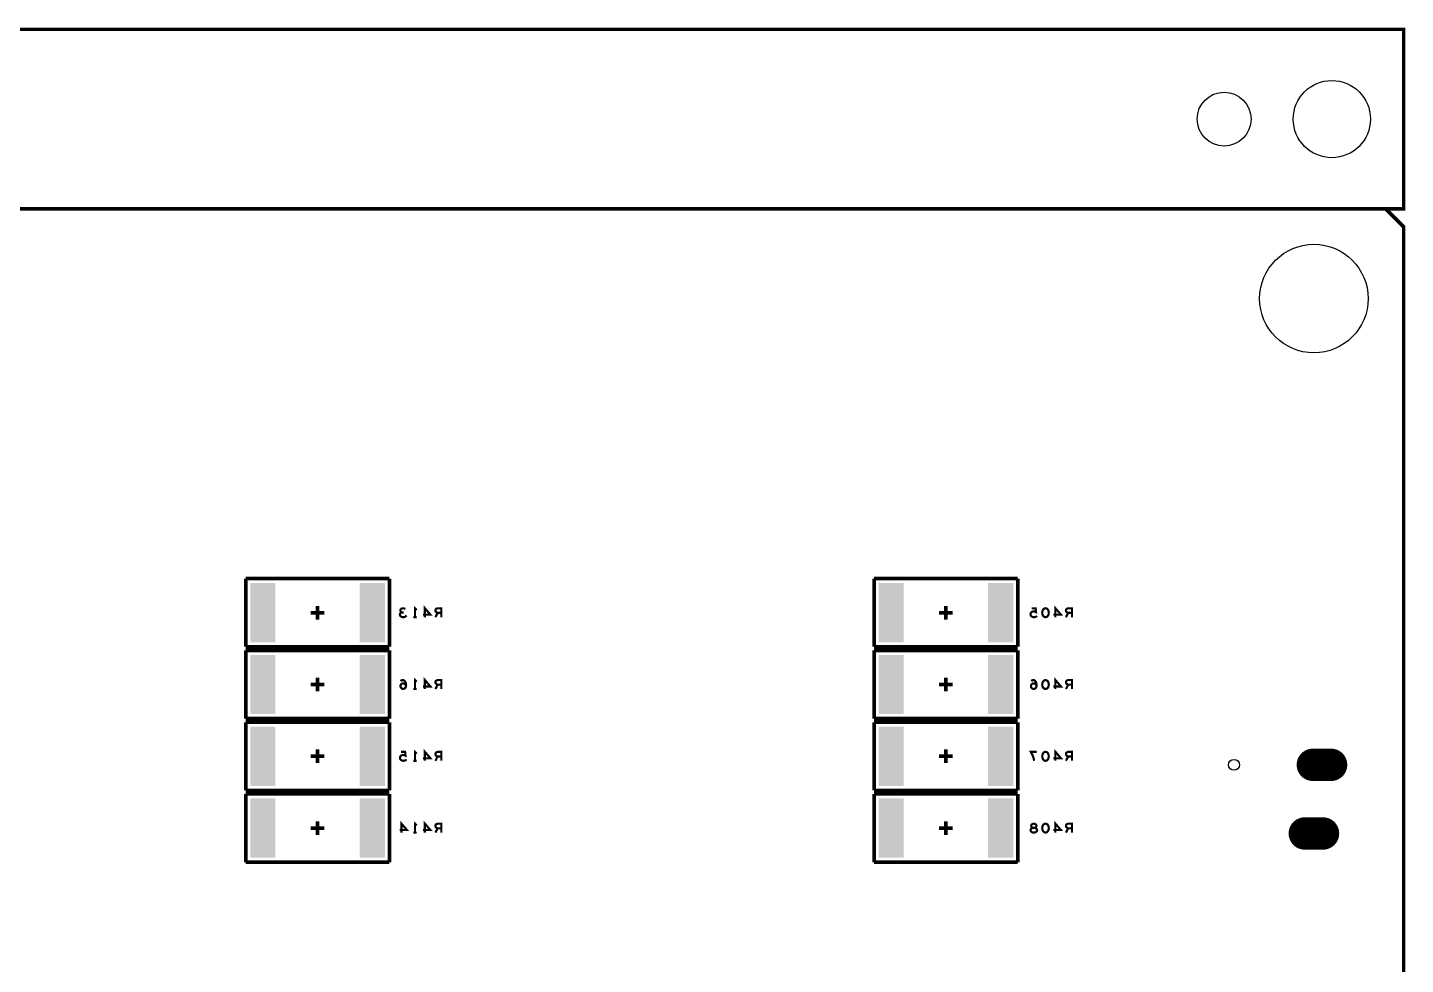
# Model space of a CAD drawing. Extents: x 0 to 200, y -10 to 130.
# Drawn here: x 123.3 to 200.1, y 77.9 to 130.1 of the extents above; entities that cross this region are included whole.
import ezdxf

# ---------------------------------------------------------------- set-up
doc = ezdxf.new("R2010")
doc.units = 0
doc.layers.get('0').update_dxf_attribs({"linetype": 'CONTINUOUS'})
doc.layers.add('MASK_BOTTOM_ART', color=6, linetype='CONTINUOUS')
doc.layers.add('SILK_BOTTOM_ART', color=5, linetype='CONTINUOUS')

# ---------------------------------------------------------------- blocks, each defined once
blk = doc.blocks.new('ROUND_567')
blk.add_circle((0, 0), 1.5)
blk = doc.blocks.new('ROUND_568')
blk.add_circle((0, 0), 2.15)
blk = doc.blocks.new('ROUND_576')
blk.add_circle((0, 0), 3.023)
blk = doc.blocks.new('ROUND_564')
blk.add_circle((0, 0), 0.305)
blk = doc.blocks.new('OBLONG_578')
at = {"const_width": 1.8034}
blk.add_lwpolyline([(0.508, 0), (-0.508, 0)], dxfattribs=at)
at = {"const_width": 0.9017}
for points in [[(-0.95885, 0, 1), (-0.05715, 0, 1)], [(0.05715, 0, 1), (0.95885, 0, 1)]]:
    blk.add_lwpolyline(points, format="xyb", close=True, dxfattribs=at)
blk = doc.blocks.new('RECTANGLE_573')
blk.add_solid([(0.6985, 1.651), (0.6985, -1.651), (-0.6985, 1.651), (-0.6985, -1.651)])

msp = doc.modelspace()

# ---------------------------------------------------------------- linework, layer by layer
at = {"layer": 'MASK_BOTTOM_ART', "const_width": 0.2}
for points in [[(200, 130), (0, 130), (0, 120), (200, 120), (200, 130)], [(1, 0), (199, 0), (200, 1), (200, 119), (199, 120), (1, 120), (0, 119), (0, 1), (1, 0)]]:
    msp.add_lwpolyline(points, dxfattribs=at)
at = {"layer": 'SILK_BOTTOM_ART'}
for points, const_width in [([(200, 130), (0, 130), (0, 120), (200, 120), (200, 130)], 0.2), ([(1, 0), (199, 0), (200, 1), (200, 119), (199, 120), (1, 120), (0, 119), (0, 1), (1, 0)], 0.2), ([(135.5, 95.6), (135.5, 99.4)], 0.2032), ([(143.5, 99.4), (135.5, 99.4)], 0.2032), ([(143.5, 99.4), (143.5, 95.6)], 0.2032), ([(170.5, 95.6), (170.5, 99.4)], 0.2032), ([(178.5, 99.4), (170.5, 99.4)], 0.2032), ([(178.5, 99.4), (178.5, 95.6)], 0.2032), ([(139.881, 97.5), (139.119, 97.5)], 0.2032), ([(139.5, 97.881), (139.5, 97.119)], 0.2032), ([(144.4547, 97.3483), (144.4047, 97.29), (144.3381, 97.2566), (144.2631, 97.2483), (144.1964, 97.2566), (144.1297, 97.2983), (144.0881, 97.3483), (144.0797, 97.3983), (144.0964, 97.4566), (144.1547, 97.4983), (144.2131, 97.515), (144.2881, 97.515)], 0.12), ([(144.2131, 97.515), (144.1631, 97.54), (144.1214, 97.5816), (144.1047, 97.6316), (144.1214, 97.6816), (144.1631, 97.7233), (144.2381, 97.7483), (144.3131, 97.74), (144.3881, 97.7066)], 0.12), ([(144.9238, 97.2483), (144.9238, 97.7483), (145.0238, 97.6483)], 0.12), ([(145.4762, 97.2483), (145.4762, 97.7483), (145.7845, 97.39), (145.3679, 97.39)], 0.12), ([(146.3953, 97.2483), (146.3953, 97.7483), (146.1869, 97.7483), (146.1203, 97.7233), (146.0786, 97.69), (146.0619, 97.6233), (146.0786, 97.5566), (146.1286, 97.515), (146.1869, 97.49), (146.3953, 97.49)], 0.12), ([(146.1869, 97.49), (146.0619, 97.2483)], 0.12), ([(174.881, 97.5), (174.119, 97.5)], 0.2032), ([(174.5, 97.881), (174.5, 97.119)], 0.2032), ([(179.5797, 97.3233), (179.5297, 97.2816), (179.4714, 97.2566), (179.3964, 97.2483), (179.3214, 97.265), (179.2631, 97.2983), (179.2214, 97.3566), (179.2131, 97.4233), (179.2297, 97.49), (179.2714, 97.5316), (179.3297, 97.565), (179.3881, 97.5733), (179.4464, 97.565), (179.5214, 97.5316), (179.4964, 97.7483), (179.2714, 97.7483)], 0.12), ([(180.0488, 97.7483), (180.1155, 97.7316), (180.1655, 97.69), (180.1988, 97.64), (180.2238, 97.5733), (180.2321, 97.4983), (180.2238, 97.4233), (180.1988, 97.3566), (180.1655, 97.3066), (180.1155, 97.265), (180.0488, 97.2483), (179.9821, 97.265), (179.9321, 97.3066), (179.8988, 97.3566), (179.8738, 97.4233), (179.8655, 97.4983), (179.8738, 97.5733), (179.8988, 97.64), (179.9321, 97.69), (179.9821, 97.7316), (180.0488, 97.7483)], 0.12), ([(180.6012, 97.2483), (180.6012, 97.7483), (180.9095, 97.39), (180.4929, 97.39)], 0.12), ([(181.5203, 97.2483), (181.5203, 97.7483), (181.3119, 97.7483), (181.2453, 97.7233), (181.2036, 97.69), (181.1869, 97.6233), (181.2036, 97.5566), (181.2536, 97.515), (181.3119, 97.49), (181.5203, 97.49)], 0.12), ([(181.3119, 97.49), (181.1869, 97.2483)], 0.12), ([(145.0238, 97.2483), (144.8238, 97.2483)], 0.12), ([(143.5, 95.6), (135.5, 95.6)], 0.2032), ([(143.5, 95.4), (135.5, 95.4)], 0.2032), ([(135.5, 91.6), (135.5, 95.4)], 0.2032), ([(143.5, 95.4), (143.5, 91.6)], 0.2032), ([(178.5, 95.6), (170.5, 95.6)], 0.2032), ([(178.5, 95.4), (170.5, 95.4)], 0.2032), ([(170.5, 91.6), (170.5, 95.4)], 0.2032), ([(178.5, 95.4), (178.5, 91.6)], 0.2032), ([(139.5, 93.881), (139.5, 93.119)], 0.2032), ([(144.4297, 93.4566), (144.3714, 93.515), (144.3214, 93.5483), (144.2547, 93.565), (144.1964, 93.5483), (144.1547, 93.515), (144.1214, 93.465), (144.1131, 93.4066), (144.1214, 93.3566), (144.1547, 93.3066), (144.2047, 93.265), (144.2631, 93.2483), (144.3297, 93.265), (144.3881, 93.315), (144.4214, 93.39), (144.4297, 93.4733), (144.4131, 93.5816), (144.3881, 93.64), (144.3464, 93.6983), (144.2881, 93.74), (144.2297, 93.7483), (144.1714, 93.7316), (144.1297, 93.69)], 0.12), ([(144.9238, 93.2483), (144.9238, 93.7483), (145.0238, 93.6483)], 0.12), ([(145.4762, 93.2483), (145.4762, 93.7483), (145.7845, 93.39), (145.3679, 93.39)], 0.12), ([(146.3953, 93.2483), (146.3953, 93.7483), (146.1869, 93.7483), (146.1203, 93.7233), (146.0786, 93.69), (146.0619, 93.6233), (146.0786, 93.5566), (146.1286, 93.515), (146.1869, 93.49), (146.3953, 93.49)], 0.12), ([(174.5, 93.881), (174.5, 93.119)], 0.2032), ([(179.5547, 93.4566), (179.4964, 93.515), (179.4464, 93.5483), (179.3797, 93.565), (179.3214, 93.5483), (179.2797, 93.515), (179.2464, 93.465), (179.2381, 93.4066), (179.2464, 93.3566), (179.2797, 93.3066), (179.3297, 93.265), (179.3881, 93.2483), (179.4547, 93.265), (179.5131, 93.315), (179.5464, 93.39), (179.5547, 93.4733), (179.5381, 93.5816), (179.5131, 93.64), (179.4714, 93.6983), (179.4131, 93.74), (179.3547, 93.7483), (179.2964, 93.7316), (179.2547, 93.69)], 0.12), ([(180.0488, 93.7483), (180.1155, 93.7316), (180.1655, 93.69), (180.1988, 93.64), (180.2238, 93.5733), (180.2321, 93.4983), (180.2238, 93.4233), (180.1988, 93.3566), (180.1655, 93.3066), (180.1155, 93.265), (180.0488, 93.2483), (179.9821, 93.265), (179.9321, 93.3066), (179.8988, 93.3566), (179.8738, 93.4233), (179.8655, 93.4983), (179.8738, 93.5733), (179.8988, 93.64), (179.9321, 93.69), (179.9821, 93.7316), (180.0488, 93.7483)], 0.12), ([(180.6012, 93.2483), (180.6012, 93.7483), (180.9095, 93.39), (180.4929, 93.39)], 0.12), ([(181.5203, 93.2483), (181.5203, 93.7483), (181.3119, 93.7483), (181.2453, 93.7233), (181.2036, 93.69), (181.1869, 93.6233), (181.2036, 93.5566), (181.2536, 93.515), (181.3119, 93.49), (181.5203, 93.49)], 0.12), ([(139.881, 93.5), (139.119, 93.5)], 0.2032), ([(145.0238, 93.2483), (144.8238, 93.2483)], 0.12), ([(146.1869, 93.49), (146.0619, 93.2483)], 0.12), ([(174.881, 93.5), (174.119, 93.5)], 0.2032), ([(181.3119, 93.49), (181.1869, 93.2483)], 0.12), ([(143.5, 91.6), (135.5, 91.6)], 0.2032), ([(143.5, 91.4), (135.5, 91.4)], 0.2032), ([(135.5, 87.6), (135.5, 91.4)], 0.2032), ([(143.5, 91.4), (143.5, 87.6)], 0.2032), ([(178.5, 91.6), (170.5, 91.6)], 0.2032), ([(178.5, 91.4), (170.5, 91.4)], 0.2032), ([(170.5, 87.6), (170.5, 91.4)], 0.2032), ([(178.5, 91.4), (178.5, 87.6)], 0.2032), ([(139.5, 89.881), (139.5, 89.119)], 0.2032), ([(144.4547, 89.3233), (144.4047, 89.2816), (144.3464, 89.2566), (144.2714, 89.2483), (144.1964, 89.265), (144.1381, 89.2983), (144.0964, 89.3566), (144.0881, 89.4233), (144.1047, 89.49), (144.1464, 89.5316), (144.2047, 89.565), (144.2631, 89.5733), (144.3214, 89.565), (144.3964, 89.5316), (144.3714, 89.7483), (144.1464, 89.7483)], 0.12), ([(144.9238, 89.2483), (144.9238, 89.7483), (145.0238, 89.6483)], 0.12), ([(145.4762, 89.2483), (145.4762, 89.7483), (145.7845, 89.39), (145.3679, 89.39)], 0.12), ([(146.3953, 89.2483), (146.3953, 89.7483), (146.1869, 89.7483), (146.1203, 89.7233), (146.0786, 89.69), (146.0619, 89.6233), (146.0786, 89.5566), (146.1286, 89.515), (146.1869, 89.49), (146.3953, 89.49)], 0.12), ([(174.5, 89.881), (174.5, 89.119)], 0.2032), ([(179.4131, 89.2483), (179.3964, 89.3566), (179.3714, 89.4483), (179.3381, 89.5316), (179.2964, 89.6233), (179.2297, 89.7483), (179.5631, 89.7483)], 0.12), ([(180.0488, 89.7483), (180.1155, 89.7316), (180.1655, 89.69), (180.1988, 89.64), (180.2238, 89.5733), (180.2321, 89.4983), (180.2238, 89.4233), (180.1988, 89.3566), (180.1655, 89.3066), (180.1155, 89.265), (180.0488, 89.2483), (179.9821, 89.265), (179.9321, 89.3066), (179.8988, 89.3566), (179.8738, 89.4233), (179.8655, 89.4983), (179.8738, 89.5733), (179.8988, 89.64), (179.9321, 89.69), (179.9821, 89.7316), (180.0488, 89.7483)], 0.12), ([(180.6012, 89.2483), (180.6012, 89.7483), (180.9095, 89.39), (180.4929, 89.39)], 0.12), ([(181.5203, 89.2483), (181.5203, 89.7483), (181.3119, 89.7483), (181.2453, 89.7233), (181.2036, 89.69), (181.1869, 89.6233), (181.2036, 89.5566), (181.2536, 89.515), (181.3119, 89.49), (181.5203, 89.49)], 0.12), ([(139.881, 89.5), (139.119, 89.5)], 0.2032), ([(145.0238, 89.2483), (144.8238, 89.2483)], 0.12), ([(146.1869, 89.49), (146.0619, 89.2483)], 0.12), ([(174.881, 89.5), (174.119, 89.5)], 0.2032), ([(181.3119, 89.49), (181.1869, 89.2483)], 0.12), ([(143.5, 87.6), (135.5, 87.6)], 0.2032), ([(178.5, 87.6), (170.5, 87.6)], 0.2032), ([(143.5, 87.4), (135.5, 87.4)], 0.2032), ([(135.5, 83.6), (135.5, 87.4)], 0.2032), ([(143.5, 87.4), (143.5, 83.6)], 0.2032), ([(178.5, 87.4), (170.5, 87.4)], 0.2032), ([(170.5, 83.6), (170.5, 87.4)], 0.2032), ([(178.5, 87.4), (178.5, 83.6)], 0.2032), ([(139.5, 85.881), (139.5, 85.119)], 0.2032), ([(174.5, 85.881), (174.5, 85.119)], 0.2032), ([(139.881, 85.5), (139.119, 85.5)], 0.2032), ([(144.1714, 85.2483), (144.1714, 85.7483), (144.4797, 85.39), (144.0631, 85.39)], 0.12), ([(145.0238, 85.2483), (144.8238, 85.2483)], 0.12), ([(144.9238, 85.2483), (144.9238, 85.7483), (145.0238, 85.6483)], 0.12), ([(145.4762, 85.2483), (145.4762, 85.7483), (145.7845, 85.39), (145.3679, 85.39)], 0.12), ([(146.3953, 85.2483), (146.3953, 85.7483), (146.1869, 85.7483), (146.1203, 85.7233), (146.0786, 85.69), (146.0619, 85.6233), (146.0786, 85.5566), (146.1286, 85.515), (146.1869, 85.49), (146.3953, 85.49)], 0.12), ([(146.1869, 85.49), (146.0619, 85.2483)], 0.12), ([(174.881, 85.5), (174.119, 85.5)], 0.2032), ([(179.3964, 85.2483), (179.3381, 85.2566), (179.2714, 85.2816), (179.2297, 85.3233), (179.2131, 85.3816), (179.2297, 85.44), (179.2797, 85.49), (179.3547, 85.515), (179.4381, 85.515), (179.4881, 85.5316), (179.5297, 85.5733), (179.5464, 85.6316), (179.5214, 85.69), (179.4631, 85.7316), (179.3964, 85.7483), (179.3297, 85.7316), (179.2714, 85.69), (179.2464, 85.6316), (179.2631, 85.5733), (179.3047, 85.5316), (179.3547, 85.515), (179.4381, 85.515), (179.5131, 85.49), (179.5631, 85.44), (179.5797, 85.3816), (179.5631, 85.3233), (179.5214, 85.2816), (179.4547, 85.2566), (179.3964, 85.2483)], 0.12), ([(180.0488, 85.7483), (180.1155, 85.7316), (180.1655, 85.69), (180.1988, 85.64), (180.2238, 85.5733), (180.2321, 85.4983), (180.2238, 85.4233), (180.1988, 85.3566), (180.1655, 85.3066), (180.1155, 85.265), (180.0488, 85.2483), (179.9821, 85.265), (179.9321, 85.3066), (179.8988, 85.3566), (179.8738, 85.4233), (179.8655, 85.4983), (179.8738, 85.5733), (179.8988, 85.64), (179.9321, 85.69), (179.9821, 85.7316), (180.0488, 85.7483)], 0.12), ([(180.6012, 85.2483), (180.6012, 85.7483), (180.9095, 85.39), (180.4929, 85.39)], 0.12), ([(181.5203, 85.2483), (181.5203, 85.7483), (181.3119, 85.7483), (181.2453, 85.7233), (181.2036, 85.69), (181.1869, 85.6233), (181.2036, 85.5566), (181.2536, 85.515), (181.3119, 85.49), (181.5203, 85.49)], 0.12), ([(181.3119, 85.49), (181.1869, 85.2483)], 0.12), ([(143.5, 83.6), (135.5, 83.6)], 0.2032), ([(178.5, 83.6), (170.5, 83.6)], 0.2032)]:
    msp.add_lwpolyline(points, dxfattribs=dict(at, const_width=const_width))

# ---------------------------------------------------------------- block references
at = {"layer": 'MASK_BOTTOM_ART'}
for name, p in [('ROUND_568', (196, 125)), ('ROUND_567', (190, 125)), ('ROUND_576', (195, 115)), ('RECTANGLE_573', (136.45, 97.5)), ('RECTANGLE_573', (142.55, 97.5)), ('RECTANGLE_573', (171.45, 97.5)), ('RECTANGLE_573', (177.55, 97.5)), ('RECTANGLE_573', (136.45, 93.5)), ('RECTANGLE_573', (142.55, 93.5)), ('RECTANGLE_573', (171.45, 93.5)), ('RECTANGLE_573', (177.55, 93.5)), ('RECTANGLE_573', (136.45, 89.5)), ('RECTANGLE_573', (142.55, 89.5)), ('RECTANGLE_573', (171.45, 89.5)), ('RECTANGLE_573', (177.55, 89.5)), ('OBLONG_578', (195.45, 89.025)), ('ROUND_564', (190.55, 89.025)), ('RECTANGLE_573', (136.45, 85.5)), ('RECTANGLE_573', (142.55, 85.5)), ('RECTANGLE_573', (171.45, 85.5)), ('RECTANGLE_573', (177.55, 85.5)), ('OBLONG_578', (195, 85.2))]:
    msp.add_blockref(name, p, dxfattribs=at)

doc.saveas('drawing.dxf')
